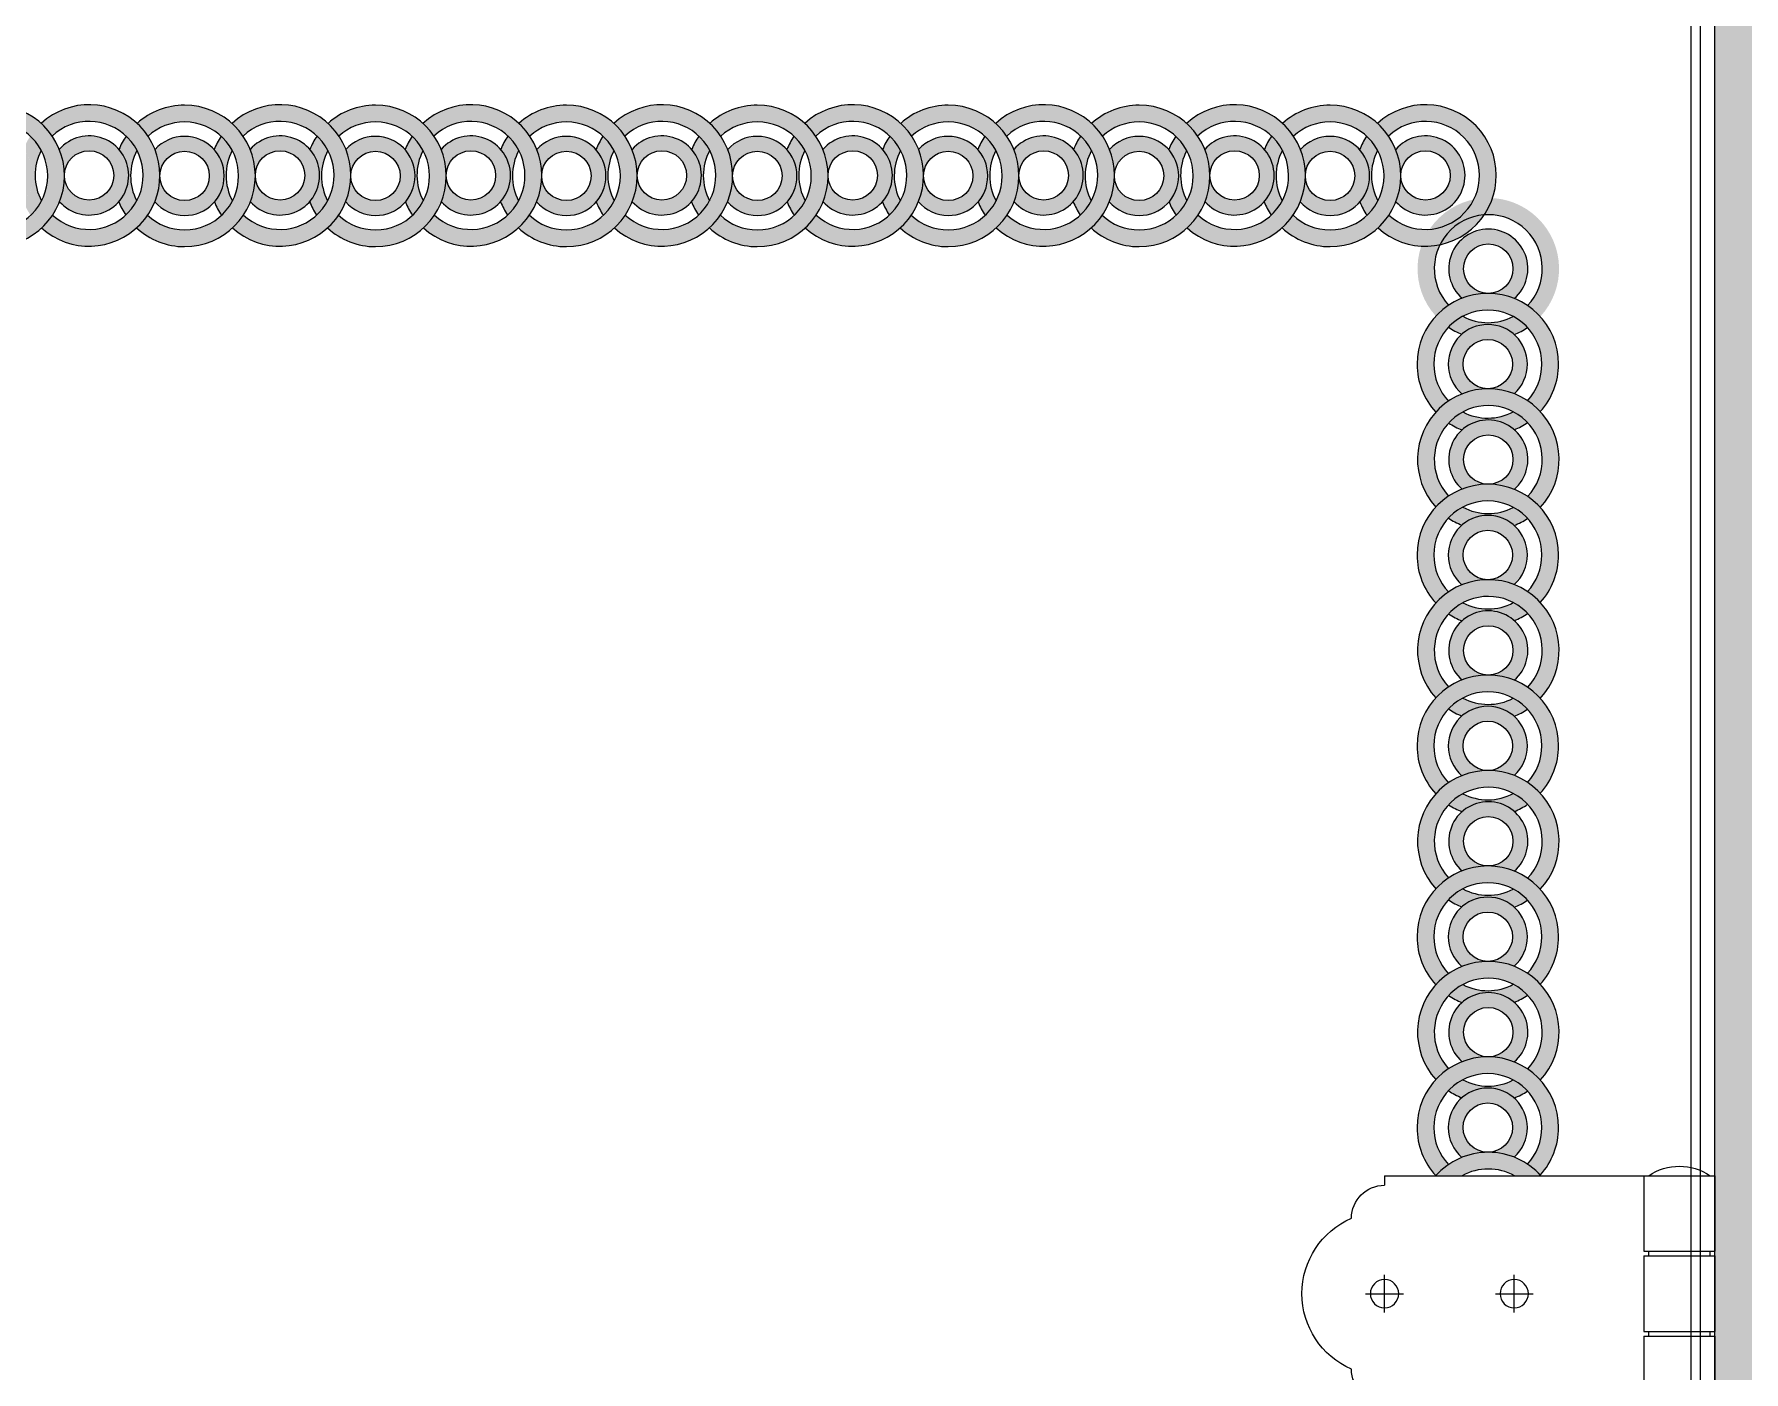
# Model space of a CAD drawing. Header units: millimetres. Extents: x -2167 to 6463, y 877 to 4714.
# Drawn here: x 831.6 to 1194, y 3304.9 to 3588.5 of the extents above; entities that cross this region are included whole.
import ezdxf

# ---------------------------------------------------------------- set-up
doc = ezdxf.new("R2010")
doc.units = ezdxf.units.MM
doc.layers.add('deco', color=4, linetype='Continuous')
doc.layers.add('G_board', color=3, linetype='Continuous')
doc.layers.add('marble', color=7, linetype='Continuous', true_color=0xfff8db)

# ---------------------------------------------------------------- blocks, each defined once
blk = doc.blocks.new('detail 1')
at = {"color": 0}
for p, q in [((-15, 25), (-70, 25)), ((-70, 25), (-70, 23)), ((-15, 9), (-15, 25)), ((-15, 25), (0, 25)), ((0, 9), (0, 25)), ((-15, 9), (0, 9)), ((-15, -8), (-15, 8)), ((-15, 8), (0, 8)), ((-14, 9), (-14, 8)), ((-1, 9), (-1, 8)), ((0, -8), (0, 8)), ((-70, 4), (-70, -4)), ((-42.5, 4), (-42.5, -4)), ((-74, 0), (-66, 0)), ((-46.5, 0), (-38.5, 0)), ((-15, -8), (0, -8)), ((-15, -25), (-15, -9)), ((-15, -9), (0, -9)), ((-14, -8), (-14, -9)), ((-1, -8), (-1, -9)), ((0, -25), (0, -9)), ((-70, -25), (-70, -23)), ((-70, -25), (0, -25))]:
    blk.add_line(p, q, dxfattribs=at)
for centre in [(-70, 0), (-42.5, 0)]:
    blk.add_circle(centre, 3, dxfattribs=at)
for centre, radius, start, end in [((-7.5, 15.55424823349836), 11.4661338922223, 55.46658278208052, 124.5334172179195), ((-70, 16), 7, 90, 180), ((-70, 0), 17.5, 113.6293777306665, 246.4218215217928), ((-70, -16), 7, 180, 270), ((-7.5, -15.55424823349836), 11.4661338922223, 235.4665827820805, 304.5334172179195)]:
    blk.add_arc(centre, radius, start, end, dxfattribs=at)
blk = doc.blocks.new('010 d 1')
at = {"layer": 'deco'}
h = blk.add_hatch(color=8, dxfattribs=at)
h.paths.add_polyline_path([(0.1080172072615824, 2240.123499646266, -0.05945146505582538), (2.416569643100956, 2237.420680708736, -0.1882384196149885), (10.17120535117283, 2240.447368193756, -1), (10.17120535117283, 2217.552631806258, -0.1907644661140302), (2.334805257138214, 2220.655356680512, -0.05945146505582989), (7.275957614183426e-12, 2217.975183370942, 0.1884721506643297), (10.17120535117283, 2214.000000000007, 1), (10.17120535117283, 2244.000000000007, 0.1859482089239045)])
h.paths.add_polyline_path([(16.49433725092968, 2223.488264064315, 0.05368345078366097), (18.00760544520017, 2220.655356680512, 0.08390256066451383), (20.31452087303478, 2223.693834832284, -0.2483491088324228), (20.26228332437313, 2234.404848184928, 0.08390256066450881), (17.9258410592447, 2237.420680708736, 0.05368345078366657), (16.44027633748192, 2234.573148034568, -0.3774435382078955)], flags=17)
h.paths.add_polyline_path([(15.40583948305721, 2229.000000000007, -1.00244145564951), (4.936633471246751, 2229.025528976053, -0.0949012340978447), (3.848073451408709, 2223.488264064315, 0.2167651491654401), (10.17120535117283, 2220.611839889079, 1), (10.17120535117283, 2237.388160110935, 0.2142134381101736), (3.902134364856465, 2234.573148034568, -0.09490123409786454), (4.936633471246751, 2229.025528976053, -0.9975644905407856)], flags=17)
for points in [[(20.34241070233111, 2217.975183370942, 0.05945146505583607), (22.65096313816321, 2220.678002308476, 2.295541670009696), (22.56919875220774, 2237.443326336695, 0.05945146505580769), (20.2343934950768, 2240.123499646266, -2.268074742157078)], [(40.46878699014633, 2217.975183370942, 0.05945146505580148), (42.80359224727727, 2220.655356680516, 0.1907644661140623), (50.63999234131188, 2217.552631806258, 1), (50.63999234131188, 2240.447368193756, 0.1882384196150493), (42.88535663324001, 2237.420680708736, 0.05945146505583921), (40.57680419740063, 2240.123499646266, -0.1859482089239169), (50.63999234131188, 2244.000000000007, -0.9442006352803286), (52.35776769854419, 2214.098683017201), (48.92221698407229, 2214.098683017201, -0.1589121436864572)], [(60.70318048522313, 2240.123499646266, -2.268074742157065), (60.81119769247016, 2217.975183370942, 0.05945146505583717), (63.11975012830226, 2220.678002308476, 2.295541670009696), (63.03798574234679, 2237.443326336695, 0.05945146505580769)], [(182.2175586628946, 2217.975183370942, 0.05945146505583607), (184.5261110987267, 2220.678002308476, 2.295541670009696), (184.4443467127712, 2237.443326336695, 0.05945146505580769), (182.1095414556403, 2240.123499646266, -2.268074742157078)], [(202.3439349507098, 2217.975183370942, 0.05945146505580148), (204.6787402078407, 2220.655356680516, 0.1907644661140623), (212.5151403018681, 2217.552631806258, 1), (212.5151403018681, 2240.447368193756, 0.1882384196150493), (204.7605045937962, 2237.420680708736, 0.05945146505583921), (202.4519521579641, 2240.123499646266, -0.1859482089239169), (212.5151403018681, 2244.000000000007, -0.9442006352803286), (214.2329156591077, 2214.098683017201), (210.7973649446358, 2214.098683017201, -0.1589121436864572)], [(222.5783284457793, 2240.123499646266, -2.268074742157065), (222.6863456530336, 2217.975183370942, 0.05945146505583717), (224.9948980888657, 2220.678002308476, 2.295541670009696), (224.9131337029103, 2237.443326336695, 0.05945146505580769)], [(242.8127219408489, 2217.975183370942, 0.05945146505580148), (245.1475271979798, 2220.655356680516, 0.1907644661140623), (252.9839272920071, 2217.552631806258, 1), (252.9839272920071, 2240.447368193756, 0.1882384196150493), (245.2292915839353, 2237.420680708736, 0.05945146505583921), (242.9207391481032, 2240.123499646266, -0.1859482089239169), (252.9839272920071, 2244.000000000007, -0.9442006352803286), (254.7017026492467, 2214.098683017201), (251.2661519347748, 2214.098683017201, -0.1589121436864572)], [(263.0471154359184, 2240.123499646266, -2.268074742157065), (263.1551326431727, 2217.975183370942, 0.05945146505583717), (265.4636850790048, 2220.678002308476, 2.295541670009696), (265.3819206930493, 2237.443326336695, 0.05945146505580769)], [(283.2815089309879, 2217.975183370942, 0.05945146505580148), (285.6163141881188, 2220.655356680516, 0.1907644661140623), (293.4527142821462, 2217.552631806258, 1), (293.4527142821462, 2240.447368193756, 0.1882384196150493), (285.6980785740743, 2237.420680708736, 0.05945146505583921), (283.3895261382422, 2240.123499646266, -0.1859482089239169), (293.4527142821462, 2244.000000000007, -0.9442006352803286), (295.1704896393858, 2214.098683017201), (291.7349389249139, 2214.098683017201, -0.1589121436864572)], [(303.5159024260574, 2240.123499646266, -2.268074742157065), (303.6239196333117, 2217.975183370942, 0.05945146505583717), (305.9324720691438, 2220.678002308476, 2.295541670009696), (305.8507076831884, 2237.443326336695, 0.05945146505580769)], [(38.16023455431423, 2220.678002308472, -0.05368345078365667), (36.67466983255144, 2223.52553498264, 0.3774435382074762), (36.7287307459992, 2234.610418952881, -0.0536834507838272), (38.2419989402697, 2237.443326336695, -0.08390256066464098), (40.54891436809703, 2234.404848184913, 0.2483491088320799), (40.49667681944265, 2223.693834832284, -0.08390256066454108)], [(56.90906332762097, 2234.573148034568, -0.05368345078367235), (58.39462804938375, 2237.420680708736, -0.08390256066451458), (60.73107031451218, 2234.404848184928, 0.2483491088324094), (60.78330786317383, 2223.693834832284, -0.08390256066451454), (58.47639243533922, 2220.655356680512, -0.05368345078365555), (56.96312424106873, 2223.488264064315, 0.3774435382078785)], [(77.19751773613825, 2234.610418952892, -0.05368345078367088), (78.71078593040875, 2237.443326336695, -0.08390256066446405), (81.01770135825063, 2234.404848184931, 0.2483491088325868), (80.9654638095817, 2223.693834832284, -0.08390256066451794), (78.62902154445328, 2220.678002308472, -0.0536834507836749), (77.1434568226905, 2223.52553498264, 0.3774435382078678)], [(200.0353825148704, 2220.678002308472, -0.05368345078365667), (198.5498177931149, 2223.52553498264, 0.3774435382074762), (198.6038787065554, 2234.610418952881, -0.0536834507838272), (200.1171469008332, 2237.443326336695, -0.08390256066464098), (202.4240623286605, 2234.404848184913, 0.2483491088320799), (202.3718247800061, 2223.693834832284, -0.08390256066454108)], [(218.7842112881845, 2234.573148034568, -0.05368345078367235), (220.2697760099472, 2237.420680708736, -0.08390256066451458), (222.6062182750757, 2234.404848184928, 0.2483491088324094), (222.6584558237373, 2223.693834832284, -0.08390256066451454), (220.3515403959027, 2220.655356680512, -0.05368345078365555), (218.8382722016322, 2223.488264064315, 0.3774435382078785)], [(240.5041695050095, 2220.678002308472, -0.05368345078365667), (239.018604783254, 2223.52553498264, 0.3774435382074762), (239.0726656966945, 2234.610418952881, -0.0536834507838272), (240.5859338909722, 2237.443326336695, -0.08390256066464098), (242.8928493187996, 2234.404848184913, 0.2483491088320799), (242.8406117701452, 2223.693834832284, -0.08390256066454108)], [(259.2529982783235, 2234.573148034568, -0.05368345078367235), (260.7385630000863, 2237.420680708736, -0.08390256066451458), (263.0750052652147, 2234.404848184928, 0.2483491088324094), (263.1272428138764, 2223.693834832284, -0.08390256066451454), (260.8203273860418, 2220.655356680512, -0.05368345078365555), (259.3070591917713, 2223.488264064315, 0.3774435382078785)], [(280.9729564951485, 2220.678002308472, -0.05368345078365667), (279.487391773393, 2223.52553498264, 0.3774435382074762), (279.5414526868335, 2234.610418952881, -0.0536834507838272), (281.0547208811113, 2237.443326336695, -0.08390256066464098), (283.3616363089386, 2234.404848184913, 0.2483491088320799), (283.3093987602842, 2223.693834832284, -0.08390256066454108)], [(299.7217852684626, 2234.573148034568, -0.05368345078367235), (301.2073499902253, 2237.420680708736, -0.08390256066451458), (303.5437922553538, 2234.404848184928, 0.2483491088324094), (303.5960298040154, 2223.693834832284, -0.08390256066451454), (301.2891143761808, 2220.655356680512, -0.05368345078365555), (299.7758461819103, 2223.488264064315, 0.3774435382078785)], [(338.0248166290476, 2199.158772982155, 2.268074742157065), (315.8765003537264, 2199.266790189406, -0.05945146505583717), (318.5793192912606, 2201.575342625238, -2.295541670009696), (335.3446433194767, 2201.493578239282, -0.05945146505580769)], [(315.8765003537264, 2178.924379487082, -0.05945146505580148), (318.5566736632973, 2181.259184744213, -0.1907644661140623), (315.4539487890434, 2189.095584838247, -1), (338.348685176541, 2189.095584838247, -0.1882384196150493), (335.3219976915207, 2181.340949130172, -0.05945146505583921), (338.0248166290476, 2179.032396694336, 0.1859482089239169), (341.9013169827886, 2189.095584838247, 0.9442006352803286), (311.9999999999854, 2190.81336019548), (311.9999999999854, 2187.377809481008, 0.1589121436864572)], [(332.4744650173525, 2195.364655824556, 0.05368345078367235), (335.3219976915207, 2196.850220546319, 0.08390256066451458), (332.3061651677126, 2199.186662811448, -0.2483491088324094), (321.5951518150687, 2199.238900360109, 0.08390256066451454), (318.5566736632973, 2196.931984932275, 0.05368345078365555), (321.3895810471004, 2195.418716738004, -0.3774435382078785)], [(315.8765003537264, 2158.798003199267, -0.05945146505583607), (318.5793192912606, 2161.106555635099, -2.295541670009696), (335.3446433194767, 2161.024791249143, -0.05945146505580769), (338.0248166290476, 2158.689985992012, 2.268074742157078)], [(318.5793192912533, 2176.61582705125, 0.05368345078365667), (321.4268519654215, 2175.130262329487, -0.3774435382074762), (332.5117359356664, 2175.184323242931, 0.0536834507838272), (335.3446433194767, 2176.697591437205, 0.08390256066464098), (332.3061651676981, 2179.004506865032, -0.2483491088320799), (321.5951518150687, 2178.952269316378, 0.08390256066454108)], [(311.9013169827886, 2067.689223867827, 0.1884721506643263), (315.8765003537264, 2057.518018516665, -0.05945146505582808), (318.5566736633045, 2059.852823773792, -0.1907644661141509), (315.4539487890434, 2067.689223867827, -1), (338.348685176541, 2067.689223867827, -0.1882384196150425), (335.3219976915207, 2059.934588159751, -0.05945146505581392), (338.0248166290476, 2057.626035723919, 0.1859482089239197), (341.9013169827886, 2067.689223867827, 1)], [(338.0248166290476, 2037.283625021595, 2.268074742157065), (315.8765003537264, 2037.391642228846, -0.05945146505583717), (318.5793192912606, 2039.700194664681, -2.295541670009696), (335.3446433194767, 2039.618430278726, -0.05945146505580769)], [(332.5117359356736, 2053.777962272517, 0.05368345078367088), (335.3446433194767, 2055.291230466788, 0.08390256066446405), (332.3061651677199, 2057.598145894626, -0.2483491088325868), (321.5951518150687, 2057.545908345961, 0.08390256066451794), (318.5793192912533, 2055.209466080829, 0.0536834507836749), (321.4268519654215, 2053.72390135907, -0.3774435382078678)], [(315.8765003537264, 2017.049231526526, -0.05945146505580148), (318.5566736632973, 2019.384036783653, -0.1907644661140623), (315.4539487890434, 2027.220436877684, -1), (338.348685176541, 2027.220436877684, -0.1882384196150493), (335.3219976915207, 2019.465801169612, -0.05945146505583921), (338.0248166290476, 2017.157248733776, 0.1859482089239169), (341.9013169827886, 2027.220436877684, 0.9442006352803286), (311.9999999999854, 2028.938212234923), (311.9999999999854, 2025.502661520452, 0.1589121436864572)], [(332.4744650173525, 2033.489507863997, 0.05368345078367235), (335.3219976915207, 2034.975072585759, 0.08390256066451458), (332.3061651677126, 2037.311514850891, -0.2483491088324094), (321.5951518150687, 2037.363752399553, 0.08390256066451454), (318.5566736632973, 2035.056836971718, 0.05368345078365555), (321.3895810471004, 2033.543568777448, -0.3774435382078785)], [(326.9268502743435, 2021.985865018811), (326.9268416441555, 2021.985864976719, 0.211820961558169), (315.8321589881743, 2017.000000000004), (321.4535676846717, 2017.000000000004, -0.2584384870980708), (332.5464323152919, 2017.000000000004), (338.1678410117966, 2017.000000000004, 0.214370170930235)]]:
    blk.add_hatch(color=8, dxfattribs=at).paths.add_polyline_path(points)
h = blk.add_hatch(color=8, dxfattribs=at)
h.paths.add_polyline_path([(91.10877933145093, 2214.000000000007, 1), (91.10877933145093, 2244.000000000007, 0.1859482089239019), (81.04559118753969, 2240.123499646266, -0.05945146505582068), (83.35414362337906, 2237.420680708739, -0.1882384196149307), (91.10877933145093, 2240.447368193756, -1), (91.10877933145093, 2217.552631806258, -0.1907644661140298), (83.27237923741632, 2220.655356680512, -0.05945146505583004), (80.93757398028538, 2217.975183370942, 0.1884721506643295)])
h.paths.add_polyline_path([(97.43191123121505, 2223.488264064315, 0.05368345078366103), (98.94517942547827, 2220.655356680512, 0.08390256066451372), (101.2520948533129, 2223.693834832284, -0.2483491088324228), (101.1998573046512, 2234.404848184928, 0.08390256066450899), (98.8634150395228, 2237.420680708736, 0.05368345078366642), (97.37785031776002, 2234.573148034568, -0.3774435382078956)], flags=17)
h.paths.add_polyline_path([(101.1719674753549, 2240.123499646266, -0.05945146505583442), (103.5067727324858, 2237.443326336695, -2.295541670009481), (103.5885371184486, 2220.678002308472, -0.05945146505584114), (101.2799846826092, 2217.975183370942, 2.268074742156999)])
h.paths.add_polyline_path([(105.0200409267563, 2234.610418952892, -0.09490123409786126), (106.1086009466017, 2229.073154041154, -1.002441455658438), (116.5778069584048, 2229.098683017201, -0.9975644905304957), (106.1086009466017, 2229.073154041154, -0.0949012340978676), (105.0741018402114, 2223.52553498264, 2.649402887509948)], flags=17)
h.paths.add_polyline_path([(117.6122438128295, 2223.525534982637, 0.05368345078363309), (119.0978085345923, 2220.678002308472, 0.08390256066447437), (121.434250799728, 2223.69383483228, -0.2483491088324942), (121.4864883483824, 2234.404848184924, 0.08390256066451782), (119.1795729205478, 2237.443326336695, 0.05368345078366085), (117.6663047262773, 2234.610418952892, -0.3774435382079481)], flags=17)
h = blk.add_hatch(color=8, dxfattribs=at)
h.paths.add_polyline_path([(131.57756632159, 2214.000000000007, 1), (131.57756632159, 2244.000000000007, 0.1859482089238938), (121.5143781776787, 2240.123499646266, -0.05945146505582093), (123.8229306135108, 2237.420680708736, -0.1882384196150801), (131.57756632159, 2240.447368193756, -1), (131.57756632159, 2217.552631806258, -0.1907644661140095), (123.7411662275554, 2220.655356680512, -0.0594514650558185), (121.4063609704244, 2217.975183370942, 0.1884721506643204)])
h.paths.add_polyline_path([(131.57756632159, 2220.611839889079, 1), (131.57756632159, 2237.388160110935, 0.2142134381101417), (125.3084953352809, 2234.573148034571, -0.09490117566719697), (126.3429944586169, 2229.02553245056, -0.997564159483277), (136.8122004534744, 2229.000000000007, -1.002441126186919), (126.3429944248855, 2229.025525535453, -0.09490117623740187), (125.2544344218259, 2223.488264064315, 0.2167651491653838)], flags=17)
h = blk.add_hatch(color=8, dxfattribs=at)
h.paths.add_polyline_path([(139.4139664156246, 2220.655356680512, -0.05368345078365555), (137.9006982213541, 2223.488264064315, 0.3774435382078785), (137.8466373079063, 2234.573148034568, -0.05368345078367235), (139.3322020296619, 2237.420680708736, -0.08390256066451458), (141.6686442947976, 2234.404848184928, 0.2483491088324094), (141.7208818434592, 2223.693834832284, -0.08390256066451454)])
h.paths.add_polyline_path([(141.7487716727483, 2217.975183370942, 0.05945146505583607), (144.0573241085876, 2220.678002308476, 2.295541670009696), (143.9755597226322, 2237.443326336695, 0.05945146505580769), (141.6407544655012, 2240.123499646266, -2.268074742157078)])
edge = h.paths.add_edge_path()
edge.add_arc((151.8119598166595, 2229.098683017201), 5.234634131884633, -180, 180)
edge = h.paths.add_edge_path()
edge.add_arc((131.57756632159, 2229.000000000011), 15.00000000000064, -21.40538780452815, 0.2794289618235371)
edge.add_arc((131.57756632159, 2229.000000000011), 15.00000000000064, 0.2794289618235371, 21.96424572817298)
edge.add_arc((151.8119598166595, 2229.098683017201), 8.388160110928315, -138.36319081533128, 138.9220487389845, ccw=False)
h = blk.add_hatch(color=8, dxfattribs=at)
h.paths.add_polyline_path([(161.8751479605708, 2217.975183370942, 0.05945146505581327), (164.2099532177017, 2220.655356680512, 0.1907644661139884), (172.046353311729, 2217.552631806258), (172.046353311729, 2214.098683017201), (170.3285779544967, 2214.098683017201, -0.158912143686435)])
h.paths.add_polyline_path([(159.5665955247314, 2220.678002308472, -0.05368345078365667), (158.0810308029759, 2223.52553498264, 0.3774435382074762), (158.1350917164164, 2234.610418952881, -0.0536834507838272), (159.6483599106941, 2237.443326336695, -0.08390256066464098), (161.9552753385215, 2234.404848184913, 0.2483491088320799), (161.9030377898671, 2223.693834832284, -0.08390256066454108)])
h.paths.add_polyline_path([(164.2917176036572, 2237.420680708736, 0.05945146505581555), (161.9831651678251, 2240.123499646266, -0.1859482089239192), (172.046353311729, 2244.000000000007), (172.046353311729, 2240.44736819376, 0.1882384196150771)])
edge = h.paths.add_edge_path()
edge.add_arc((172.046353311729, 2229.000000000007), 5.234634131884625, 179.7205710381717, 269.9999999999903)
edge.add_line((172.046353311729, 2223.765365868123), (172.046353311729, 2220.611839889079))
edge.add_arc((172.046353311729, 2229.000000000007), 8.388160110927828, -138.9220487389934, -90.00000000000853, ccw=False)
edge.add_arc((151.8119598166595, 2229.098683017201), 14.99999999999925, -21.96424572817487, -0.279428961827023)
edge = h.paths.add_edge_path()
edge.add_arc((172.046353311729, 2229.000000000007), 5.234634131884625, 90.00000000000966, 179.7205710381717)
edge.add_arc((151.8119598166595, 2229.098683017201), 14.99999999999925, -0.2794289618269976, 21.4053878045268)
edge.add_arc((172.046353311729, 2229.000000000007), 8.388160110928409, 90.00000000000148, 138.3631908153342, ccw=False)
edge.add_line((172.046353311729, 2237.388160110935), (172.046353311729, 2234.234634131892))
h = blk.add_hatch(color=8, dxfattribs=at)
h.paths.add_polyline_path([(179.8827534057637, 2220.655356680512, -0.05368345078365555), (178.3694852114932, 2223.488264064315, 0.3774435382078785), (178.3154242980454, 2234.573148034568, -0.05368345078367235), (179.8009890198009, 2237.420680708736, -0.08390256066451458), (182.1374312849366, 2234.404848184928, 0.2483491088324094), (182.1896688335983, 2223.693834832284, -0.08390256066451454)], flags=17)
h.paths.add_polyline_path([(173.7641286689686, 2214.098683017201), (172.046353311729, 2214.098683017201), (172.046353311729, 2217.552631806258, 1), (172.046353311729, 2240.447368193756), (172.046353311729, 2244.000000000007, -0.9442006352803286)])
edge = h.paths.add_edge_path()
edge.add_arc((172.046353311729, 2229.000000000007), 5.234634131884624, -90.00000000001027, 90.00000000001027)
edge.add_line((172.046353311729, 2234.234634131892), (172.046353311729, 2237.388160110935))
edge.add_arc((172.046353311729, 2229.000000000007), 8.388160110928311, -90, 90, ccw=False)
edge.add_line((172.046353311729, 2220.611839889079), (172.046353311729, 2223.765365868123))
h = blk.add_hatch(color=8, dxfattribs=at)
edge = h.paths.add_edge_path()
edge.add_arc((30.40559884624236, 2229.098683017201), 5.234634131884622, -180, 180)
edge = h.paths.add_edge_path()
edge.add_arc((10.17120535117283, 2229.000000000007), 15.00000000000054, -21.40538780452085, 0.2794289618302545)
edge.add_arc((10.17120535117283, 2229.000000000007), 15.00000000000054, 0.2794289618302545, 21.96424572818064)
edge.add_arc((30.40559884624236, 2229.098683017201), 8.388160110928256, -138.3631908153224, 138.9220487389926, ccw=False)
h = blk.add_hatch(color=8, dxfattribs=at)
edge = h.paths.add_edge_path()
edge.add_arc((50.63999234131188, 2229.000000000007), 5.234634131884626, -180, 180)
edge = h.paths.add_edge_path()
edge.add_arc((30.40559884624236, 2229.098683017201), 14.99999999999926, -21.96424572818232, -0.2794289618336894)
edge.add_arc((30.40559884624236, 2229.098683017201), 14.99999999999926, -0.2794289618336894, 21.40538780451931)
edge.add_arc((50.63999234131188, 2229.000000000007), 8.388160110928409, -138.92204873899237, 138.3631908153342, ccw=False)
h = blk.add_hatch(color=8, dxfattribs=at)
edge = h.paths.add_edge_path()
edge.add_arc((70.8743858363814, 2229.098683017201), 5.234634131884619, -180, 180)
edge = h.paths.add_edge_path()
edge.add_arc((50.63999234131188, 2229.000000000011), 15.00000000000064, -21.40538780452815, 0.2794289618235371)
edge.add_arc((50.63999234131188, 2229.000000000011), 15.00000000000064, 0.2794289618235371, 21.96424572817298)
edge.add_arc((70.8743858363814, 2229.098683017201), 8.388160110928315, -138.36319081533128, 138.9220487389844, ccw=False)
h = blk.add_hatch(color=8, dxfattribs=at)
edge = h.paths.add_edge_path()
edge.add_arc((91.10877933145093, 2229.000000000007), 5.234634131884626, -180, 180)
edge = h.paths.add_edge_path()
edge.add_arc((70.8743858363814, 2229.098683017201), 15.00000000000037, -21.96424572818412, -0.2794289618337149)
edge.add_arc((70.8743858363814, 2229.098683017201), 15.00000000000037, -0.2794289618336894, 21.40538780451787)
edge.add_arc((91.10877933145093, 2229.000000000011), 8.388160110926384, -138.9220487389743, 138.3631908153394, ccw=False)
h = blk.add_hatch(color=8, dxfattribs=at)
edge = h.paths.add_edge_path()
edge.add_arc((192.2807468067986, 2229.098683017201), 5.234634131884619, -180, 180)
edge = h.paths.add_edge_path()
edge.add_arc((172.046353311729, 2229.000000000007), 15.00000000000054, -21.40538780452087, 0.2794289618302545)
edge.add_arc((172.046353311729, 2229.000000000007), 15.00000000000054, 0.2794289618302545, 21.96424572818064)
edge.add_arc((192.2807468067986, 2229.098683017201), 8.388160110928256, -138.3631908153224, 138.9220487389926, ccw=False)
h = blk.add_hatch(color=8, dxfattribs=at)
edge = h.paths.add_edge_path()
edge.add_arc((212.5151403018681, 2229.000000000007), 5.234634131884619, -180, 180)
edge = h.paths.add_edge_path()
edge.add_arc((192.2807468067986, 2229.098683017201), 14.99999999999926, -21.96424572818232, -0.2794289618336894)
edge.add_arc((192.2807468067986, 2229.098683017201), 14.99999999999926, -0.2794289618336894, 21.40538780451931)
edge.add_arc((212.5151403018681, 2229.000000000007), 8.388160110928409, -138.92204873899237, 138.3631908153342, ccw=False)
h = blk.add_hatch(color=8, dxfattribs=at)
edge = h.paths.add_edge_path()
edge.add_arc((232.7495337969376, 2229.098683017201), 5.234634131884619, -180, 180)
edge = h.paths.add_edge_path()
edge.add_arc((212.5151403018681, 2229.000000000011), 15.00000000000064, -21.40538780452815, 0.2794289618235371)
edge.add_arc((212.5151403018681, 2229.000000000011), 15.00000000000064, 0.2794289618235371, 21.96424572817298)
edge.add_arc((232.7495337969376, 2229.098683017201), 8.388160110928315, -138.36319081533128, 138.9220487389845, ccw=False)
h = blk.add_hatch(color=8, dxfattribs=at)
edge = h.paths.add_edge_path()
edge.add_arc((252.9839272920071, 2229.000000000007), 5.234634131884619, -180, 180)
edge = h.paths.add_edge_path()
edge.add_arc((232.7495337969376, 2229.098683017201), 14.99999999999926, -21.96424572818232, -0.2794289618336894)
edge.add_arc((232.7495337969376, 2229.098683017201), 14.99999999999926, -0.2794289618336894, 21.40538780451931)
edge.add_arc((252.9839272920071, 2229.000000000007), 8.388160110928409, -138.92204873899237, 138.3631908153342, ccw=False)
h = blk.add_hatch(color=8, dxfattribs=at)
edge = h.paths.add_edge_path()
edge.add_arc((273.2183207870767, 2229.098683017201), 5.234634131884619, -180, 180)
edge = h.paths.add_edge_path()
edge.add_arc((252.9839272920071, 2229.000000000011), 15.00000000000064, -21.40538780452815, 0.2794289618235371)
edge.add_arc((252.9839272920071, 2229.000000000011), 15.00000000000064, 0.2794289618235371, 21.96424572817298)
edge.add_arc((273.2183207870767, 2229.098683017201), 8.388160110928315, -138.36319081533128, 138.9220487389845, ccw=False)
h = blk.add_hatch(color=8, dxfattribs=at)
edge = h.paths.add_edge_path()
edge.add_arc((293.4527142821462, 2229.000000000007), 5.234634131884619, -180, 180)
edge = h.paths.add_edge_path()
edge.add_arc((273.2183207870767, 2229.098683017201), 14.99999999999926, -21.96424572818232, -0.2794289618336894)
edge.add_arc((273.2183207870767, 2229.098683017201), 14.99999999999926, -0.2794289618336894, 21.40538780451931)
edge.add_arc((293.4527142821462, 2229.000000000007), 8.388160110928409, -138.92204873899237, 138.3631908153342, ccw=False)
h = blk.add_hatch(color=8, dxfattribs=at)
edge = h.paths.add_edge_path()
edge.add_arc((313.6871077772157, 2229.098683017201), 5.234634131884619, -180, 180)
edge = h.paths.add_edge_path()
edge.add_arc((293.4527142821462, 2229.000000000011), 15.00000000000064, -21.40538780452815, 0.2794289618235371)
edge.add_arc((293.4527142821462, 2229.000000000011), 15.00000000000064, 0.2794289618235371, 21.96424572817298)
edge.add_arc((313.6871077772157, 2229.098683017201), 8.388160110928315, -138.36319081533128, 138.9220487389845, ccw=False)
h = blk.add_hatch(color=8, dxfattribs=at)
edge = h.paths.add_edge_path()
edge.add_arc((326.9999999999854, 2209.329978333317), 5.234634131884603, 180, 540)
edge = h.paths.add_edge_path()
edge.add_arc((326.9013169827958, 2189.095584838247), 15.00000000000002, 449.7205710381745, 471.4053878045275)
edge.add_arc((326.9999999999854, 2209.329978333317), 8.38816011092797, -48.92204873898049, 228.3631908153334, ccw=False)
edge.add_arc((326.9013169827958, 2189.095584838247), 15.00000000000002, 428.0357542718254, 449.7205710381746)
h = blk.add_hatch(color=8, dxfattribs=at)
edge = h.paths.add_edge_path()
edge.add_arc((326.9013169827886, 2189.095584838244), 5.234634131884632, 180, 540)
edge = h.paths.add_edge_path()
edge.add_arc((326.9999999999854, 2168.861191343174), 14.99999999999987, 450.2794289618315, 471.964245728184)
edge.add_arc((326.9013169827886, 2189.095584838247), 8.388160110928236, -48.3631908153294, 228.9220487389929, ccw=False)
edge.add_arc((326.9999999999854, 2168.861191343174), 14.99999999999987, 428.5946121954818, 450.2794289618315)
h = blk.add_hatch(color=8, dxfattribs=at)
edge = h.paths.add_edge_path()
edge.add_arc((326.9999999999854, 2168.861191343174), 5.234634131884632, 180, 540)
edge = h.paths.add_edge_path()
edge.add_arc((326.9013169827886, 2148.626797848105), 15.00000000000008, 449.7205710381681, 471.4053878045183)
edge.add_arc((326.9999999999854, 2168.861191343174), 8.388160110927997, -48.92204873898959, 228.3631908153238, ccw=False)
edge.add_arc((326.9013169827886, 2148.626797848105), 15.00000000000008, 428.0357542718158, 449.7205710381681)
h = blk.add_hatch(color=8, dxfattribs=at)
h.paths.add_polyline_path([(318.5566736632973, 2156.463197942136, 0.05368345078365555), (321.3895810471004, 2154.949929747865, -0.3774435382078785), (332.4744650173525, 2154.895868834417, 0.05368345078367235), (335.3219976915207, 2156.38143355618, 0.08390256066451458), (332.3061651677126, 2158.717875821309, -0.2483491088324094), (321.5951518150687, 2158.77011336997, 0.08390256066451454)], flags=17)
h.paths.add_polyline_path([(311.9999999999854, 2150.344573205341), (311.9999999999854, 2148.626797848105), (315.4539487890434, 2148.626797848105, -1), (338.348685176541, 2148.626797848105), (341.9013169827886, 2148.626797848105, 0.9442006352803286)])
edge = h.paths.add_edge_path()
edge.add_arc((326.9013169827886, 2148.626797848105), 5.234634131884603, 360, 540)
edge.add_line((321.6666828509042, 2148.626797848105), (318.5131568718643, 2148.626797848105))
edge.add_arc((326.9013169827886, 2148.626797848105), 8.388160110927968, 0, 180, ccw=False)
edge.add_line((335.2894770937201, 2148.626797848105), (332.1359511146802, 2148.626797848105))
h = blk.add_hatch(color=8, dxfattribs=at)
h.paths.add_polyline_path([(315.8765003537264, 2138.455592496943, -0.05945146505581327), (318.5566736632973, 2140.790397754074, -0.1907644661139884), (315.4539487890434, 2148.626797848105), (311.9999999999854, 2148.626797848105), (311.9999999999854, 2146.909022490869, 0.158912143686435)])
h.paths.add_polyline_path([(318.5793192912533, 2136.147040061107, 0.05368345078365667), (321.4268519654215, 2134.661475339348, -0.3774435382074762), (332.5117359356664, 2134.715536252792, 0.0536834507838272), (335.3446433194767, 2136.228804447066, 0.08390256066464098), (332.3061651676981, 2138.535719874893, -0.2483491088320799), (321.5951518150687, 2138.483482326239, 0.08390256066454108)])
h.paths.add_polyline_path([(335.3219976915207, 2140.872162140029, -0.05945146505581555), (338.0248166290476, 2138.563609704197, 0.1859482089239192), (341.9013169827886, 2148.626797848105), (338.348685176541, 2148.626797848105, -0.1882384196150771)])
edge = h.paths.add_edge_path()
edge.add_arc((326.9013169827886, 2148.626797848105), 5.234634131884603, 270.2794289618251, 360)
edge.add_line((332.1359511146802, 2148.626797848105), (335.2894770937201, 2148.626797848105))
edge.add_arc((326.9013169827886, 2148.626797848105), 8.388160110928236, 311.6368091846706, 360, ccw=False)
edge.add_arc((326.9999999999854, 2128.392404353035), 14.99999999999986, 428.5946121954726, 450.279428961825)
edge = h.paths.add_edge_path()
edge.add_arc((326.9013169827886, 2148.626797848105), 5.234634131884603, 180, 270.2794289618251)
edge.add_arc((326.9999999999854, 2128.392404353035), 14.99999999999986, 450.279428961825, 471.9642457281747)
edge.add_arc((326.9013169827886, 2148.626797848105), 8.388160110927426, 180, 228.9220487389862, ccw=False)
edge.add_line((318.5131568718643, 2148.626797848105), (321.6666828509042, 2148.626797848105))
h = blk.add_hatch(color=8, dxfattribs=at)
h.paths.add_polyline_path([(318.5566736632973, 2115.994410951997, 0.05368345078365555), (321.3895810471004, 2114.481142757726, -0.3774435382078785), (332.4744650173525, 2114.427081844278, 0.05368345078367235), (335.3219976915207, 2115.912646566041, 0.08390256066451458), (332.3061651677126, 2118.24908883117, -0.2483491088324094), (321.5951518150687, 2118.301326379831, 0.08390256066451454)])
h.paths.add_polyline_path([(315.8765003537264, 2118.329216209127, -0.05945146505583607), (318.5793192912606, 2120.63776864496, -2.295541670009696), (335.3446433194767, 2120.556004259004, -0.05945146505580769), (338.0248166290476, 2118.221199001873, 2.268074742157078)])
edge = h.paths.add_edge_path()
edge.add_arc((326.9999999999854, 2128.392404353035), 5.234634131884603, 180, 540)
edge = h.paths.add_edge_path()
edge.add_arc((326.9013169827958, 2108.158010857966), 15.00000000000002, 449.7205710381745, 471.4053878045275)
edge.add_arc((326.9999999999854, 2128.392404353035), 8.38816011092797, -48.92204873898049, 228.3631908153334, ccw=False)
edge.add_arc((326.9013169827958, 2108.158010857966), 15.00000000000002, 428.0357542718254, 449.7205710381746)
h = blk.add_hatch(color=8, dxfattribs=at)
h.paths.add_polyline_path([(318.5131568718643, 2108.158010857966, 0.2167651491653986), (321.3895810471004, 2101.834878958205, -0.09490123409788347), (326.9268459588347, 2102.923438978043, -0.415642712005743), (321.6666828509042, 2108.158010857966, -1), (332.1359511146802, 2108.158010857966, -0.4127858555257814), (326.9268459588347, 2102.923438978043, -0.09490123409786572), (332.4744650173525, 2101.888939871653, 0.2142134381101718), (335.2894770937201, 2108.158010857966, 1)], flags=17)
h.paths.add_polyline_path([(311.9013169827886, 2108.158010857966, 0.1884721506643237), (315.8765003537264, 2097.986805506804, -0.05945146505582926), (318.5566736632973, 2100.321610763935, -0.1907644661139821), (315.4539487890434, 2108.158010857966, -1), (338.348685176541, 2108.158010857966, -0.1882384196150375), (335.3219976915207, 2100.40337514989, -0.05945146505580447), (338.0248166290476, 2098.094822714058, 0.1859482089239208), (341.9013169827886, 2108.158010857966, 1)])
h.paths.add_polyline_path([(318.5793192912533, 2095.678253070968, 0.0536834507836819), (321.4268519654215, 2094.192688349209, -0.3774435382085786), (332.5117359356955, 2094.246749262664, 0.05368345078337994), (335.3446433194767, 2095.760017456927, 0.08390256066457387), (332.3061651677053, 2098.066932884758, -0.2483491088322974), (321.5951518150687, 2098.0146953361, 0.0839025606645127)])
h = blk.add_hatch(color=8, dxfattribs=at)
h.paths.add_polyline_path([(315.8765003537264, 2077.860429218988, -0.05945146505581097), (318.5793192912533, 2080.168981654821, -2.295541670009222), (335.3446433194767, 2080.087217268865, -0.05945146505581776), (338.0248166290476, 2077.752412011734, 2.268074742157021)])
h.paths.add_polyline_path([(321.4268519654215, 2081.654546376583, -0.09490123409786369), (326.9744710239393, 2082.689045482974, -0.4127858555257814), (321.7653658681011, 2087.923617362896, -1), (332.2346341318698, 2087.923617362896, -0.415642712005743), (326.9744710239393, 2082.689045482974, -0.09490123409786891), (332.5117359356736, 2081.600485463136, 2.649402887509968)], flags=17)
h.paths.add_polyline_path([(318.5566736632973, 2075.525623961857, 0.05368345078366801), (321.3895810471004, 2074.012355767587, -0.377443538207869), (332.4744650173525, 2073.958294854139, 0.05368345078367415), (335.3219976915207, 2075.443859575898, 0.08390256066451102), (332.3061651677126, 2077.78030184103, -0.2483491088324303), (321.5951518150687, 2077.832539389692, 0.08390256066452112)])
h = blk.add_hatch(color=8, dxfattribs=at)
edge = h.paths.add_edge_path()
edge.add_arc((326.9013169827886, 2067.689223867827), 5.234634131884603, 180, 540)
edge = h.paths.add_edge_path()
edge.add_arc((326.9999999999854, 2047.454830372757), 14.99999999999991, 450.2794289618312, 471.9642457281842)
edge.add_arc((326.9013169827958, 2067.689223867827), 8.388160110926211, -48.36319081533583, 228.9220487389776, ccw=False)
edge.add_arc((326.9999999999854, 2047.454830372757), 14.99999999999991, 428.5946121954816, 450.2794289618312)
h = blk.add_hatch(color=8, dxfattribs=at)
edge = h.paths.add_edge_path()
edge.add_arc((326.9999999999854, 2047.454830372753), 5.234634131884632, 180, 540)
edge = h.paths.add_edge_path()
edge.add_arc((326.9013169827958, 2027.220436877684), 15.00000000000002, 449.7205710381745, 471.4053878045275)
edge.add_arc((326.9999999999854, 2047.454830372753), 8.38816011092797, -48.92204873898049, 228.3631908153334, ccw=False)
edge.add_arc((326.9013169827958, 2027.220436877684), 15.00000000000002, 428.0357542718254, 449.7205710381746)
h = blk.add_hatch(color=8, dxfattribs=at)
edge = h.paths.add_edge_path()
edge.add_arc((326.9013169827886, 2027.220436877684), 5.234634131884603, 180, 540)
edge = h.paths.add_edge_path()
edge.add_arc((326.9999999999854, 2006.986043382614), 14.99999999999987, 450.2794289618315, 471.964245728184)
edge.add_arc((326.9013169827886, 2027.220436877684), 8.388160110928236, -48.3631908153294, 228.9220487389929, ccw=False)
edge.add_arc((326.9999999999854, 2006.986043382614), 14.99999999999987, 428.5946121954818, 450.2794289618315)
h = blk.add_hatch(color=8, dxfattribs=at)
edge = h.paths.add_edge_path()
edge.add_line((332.05737250932, 2017.000000000004), (332.5464323152846, 2017.000000000004))
edge.add_arc((327, 2006.986043382596), 11.44736819374837, 61.01923727713238, 62.38506113589889)
edge.add_arc((326.9013169827886, 2027.220436877684), 11.44736819375063, 296.77025238790776, 298.1737967878632, ccw=False)
edge = h.paths.add_edge_path()
edge.add_line((321.4535676846717, 2017.000000000004), (321.7452614562571, 2017.000000000004))
edge.add_arc((326.9013169827886, 2027.220436877684), 11.44736819375063, 242.3850611357683, 243.22974761209218, ccw=False)
edge.add_arc((326.9999999999854, 2006.986043382607), 11.44736819376056, 118.1737967878866, 118.9807627230215)
at = {"layer": 'deco', "color": 0}
for centre in [(30.40559884624236, 2229.098683017201), (50.63999234131188, 2229.000000000007), (70.8743858363814, 2229.098683017201), (91.10877933145093, 2229.000000000007), (111.3431728265205, 2229.098683017201), (131.57756632159, 2229.000000000007), (151.8119598166595, 2229.098683017201), (172.046353311729, 2229.000000000007), (192.2807468067986, 2229.098683017201), (212.5151403018681, 2229.000000000007), (232.7495337969376, 2229.098683017201), (252.9839272920071, 2229.000000000007), (273.2183207870767, 2229.098683017201), (293.4527142821462, 2229.000000000007), (313.6871077772157, 2229.098683017201), (326.9999999999854, 2209.329978333317), (326.9013169827886, 2189.095584838244), (326.9999999999854, 2168.861191343174), (326.9013169827886, 2148.626797848105), (326.9999999999854, 2128.392404353035), (326.9013169827886, 2108.158010857966), (326.9999999999854, 2087.923617362896), (326.9013169827886, 2067.689223867827), (326.9999999999854, 2047.454830372753), (326.9013169827886, 2027.220436877684)]:
    blk.add_circle(centre, 5.234634131884624, dxfattribs=at)
for centre, radius, start, end in [((10.17120535117283, 2229.000000000007), 15, 270, 90), ((30.40559884624236, 2229.098683017201), 15, 227.8650410651277, 132.6938168584242), ((50.63999234131188, 2229.000000000007), 15, 90, 132.1349589348723), ((50.63999234131188, 2229.000000000007), 15, 270, 90), ((70.8743858363814, 2229.098683017201), 15, 227.8650410651277, 132.6938168584242), ((91.10877933145093, 2229.000000000007), 15, 90, 132.1349589348723), ((91.10877933145093, 2229.000000000007), 15, 270, 90), ((111.3431728265205, 2229.098683017201), 15, 227.8650410651277, 132.6938168584242), ((131.57756632159, 2229.000000000007), 15, 90, 132.1349589348723), ((131.57756632159, 2229.000000000007), 15, 270, 90), ((151.8119598166595, 2229.098683017201), 15, 227.8650410651277, 132.6938168584242), ((172.046353311729, 2229.000000000007), 15, 90, 132.1349589348723), ((172.046353311729, 2229.000000000007), 15, 270, 90), ((192.2807468067986, 2229.098683017201), 15, 227.8650410651277, 132.6938168584242), ((212.5151403018681, 2229.000000000007), 15, 90, 132.1349589348723), ((212.5151403018681, 2229.000000000007), 15, 270, 90), ((232.7495337969376, 2229.098683017201), 15, 227.8650410651277, 132.6938168584242), ((252.9839272920071, 2229.000000000007), 15, 90, 132.1349589348723), ((252.9839272920071, 2229.000000000007), 15, 270, 90), ((273.2183207870767, 2229.098683017201), 15, 227.8650410651277, 132.6938168584242), ((293.4527142821462, 2229.000000000007), 15, 90, 132.1349589348723), ((293.4527142821462, 2229.000000000007), 15, 270, 90), ((313.6871077772157, 2229.098683017201), 15, 227.8650410651277, 132.6938168584242), ((10.17120535117283, 2229.000000000007), 11.44736819375063, 270, 90), ((30.40559884624236, 2229.098683017201), 11.44736819375063, 227.3579150232199, 133.2009429004007), ((50.63999234131188, 2229.000000000007), 11.44736819375063, 90, 132.6420849767801), ((50.63999234131188, 2229.000000000007), 11.44736819375063, 270, 90), ((70.8743858363814, 2229.098683017201), 11.44736819375063, 227.3579150232199, 133.2009429004007), ((91.10877933145093, 2229.000000000007), 11.44736819375063, 90, 132.6420849767801), ((91.10877933145093, 2229.000000000007), 11.44736819375063, 270, 90), ((111.3431728265205, 2229.098683017201), 11.44736819375063, 227.3579150232199, 133.2009429004007), ((131.57756632159, 2229.000000000007), 11.44736819375063, 90, 132.6420849767801), ((131.57756632159, 2229.000000000007), 11.44736819375063, 270, 90), ((151.8119598166595, 2229.098683017201), 11.44736819375063, 227.3579150232199, 133.2009429004007), ((172.046353311729, 2229.000000000007), 11.44736819375063, 90, 132.6420849767801), ((172.046353311729, 2229.000000000007), 11.44736819375063, 270, 90), ((192.2807468067986, 2229.098683017201), 11.44736819375063, 227.3579150232199, 133.2009429004007), ((212.5151403018681, 2229.000000000007), 11.44736819375063, 90, 132.6420849767801), ((212.5151403018681, 2229.000000000007), 11.44736819375063, 270, 90), ((232.7495337969376, 2229.098683017201), 11.44736819375063, 227.3579150232199, 133.2009429004007), ((252.9839272920071, 2229.000000000007), 11.44736819375063, 90, 132.6420849767801), ((252.9839272920071, 2229.000000000007), 11.44736819375063, 270, 90), ((273.2183207870767, 2229.098683017201), 11.44736819375063, 227.3579150232199, 133.2009429004007), ((293.4527142821462, 2229.000000000007), 11.44736819375063, 90, 132.6420849767801), ((293.4527142821462, 2229.000000000007), 11.44736819375063, 270, 90), ((313.6871077772157, 2229.098683017201), 11.44736819375063, 227.3579150232199, 133.2009429004007), ((30.40559884624236, 2229.098683017201), 8.388160110927936, 221.6368091849036, 138.9220487387233), ((50.63999234131188, 2229.000000000007), 15, 145.7442122903664, 158.035754271746), ((50.63999234131188, 2229.000000000007), 8.388160110927936, 90, 138.3631908150964), ((50.63999234131188, 2229.000000000007), 8.388160110927936, 270, 90), ((70.8743858363814, 2229.098683017201), 15, 146.303070214319, 158.5946121954815), ((70.8743858363814, 2229.098683017201), 8.388160110927936, 221.6368091849036, 138.9220487387233), ((91.10877933145093, 2229.000000000007), 15, 145.7442122903664, 158.035754271746), ((91.10877933145093, 2229.000000000007), 8.388160110927936, 90, 138.3631908150964), ((91.10877933145093, 2229.000000000007), 8.388160110927936, 270, 90), ((111.3431728265205, 2229.098683017201), 15, 146.303070214319, 158.5946121954815), ((111.3431728265205, 2229.098683017201), 8.388160110927936, 221.6368091849036, 138.9220487387233), ((131.57756632159, 2229.000000000007), 15, 145.7442122903664, 158.035754271746), ((131.57756632159, 2229.000000000007), 8.388160110927936, 90, 138.3631908150964), ((131.57756632159, 2229.000000000007), 8.388160110927936, 270, 90), ((151.8119598166595, 2229.098683017201), 15, 146.303070214319, 158.5946121954815), ((151.8119598166595, 2229.098683017201), 8.388160110927936, 221.6368091849036, 138.9220487387233), ((172.046353311729, 2229.000000000007), 15, 145.7442122903664, 158.035754271746), ((172.046353311729, 2229.000000000007), 8.388160110927936, 90, 138.3631908150964), ((172.046353311729, 2229.000000000007), 8.388160110927936, 270, 90), ((192.2807468067986, 2229.098683017201), 15, 146.303070214319, 158.5946121954815), ((192.2807468067986, 2229.098683017201), 8.388160110927936, 221.6368091849036, 138.9220487387233), ((212.5151403018681, 2229.000000000007), 15, 145.7442122903664, 158.035754271746), ((212.5151403018681, 2229.000000000007), 8.388160110927936, 90, 138.3631908150964), ((212.5151403018681, 2229.000000000007), 8.388160110927936, 270, 90), ((232.7495337969376, 2229.098683017201), 15, 146.303070214319, 158.5946121954815), ((232.7495337969376, 2229.098683017201), 8.388160110927936, 221.6368091849036, 138.9220487387233), ((252.9839272920071, 2229.000000000007), 15, 145.7442122903664, 158.035754271746), ((252.9839272920071, 2229.000000000007), 8.388160110927936, 90, 138.3631908150964), ((252.9839272920071, 2229.000000000007), 8.388160110927936, 270, 90), ((273.2183207870767, 2229.098683017201), 15, 146.303070214319, 158.5946121954815), ((273.2183207870767, 2229.098683017201), 8.388160110927936, 221.6368091849036, 138.9220487387233), ((293.4527142821462, 2229.000000000007), 15, 145.7442122903664, 158.035754271746), ((293.4527142821462, 2229.000000000007), 8.388160110927936, 90, 138.3631908150964), ((293.4527142821462, 2229.000000000007), 8.388160110927936, 270, 90), ((313.6871077772157, 2229.098683017201), 15, 146.303070214319, 158.5946121954815), ((313.6871077772157, 2229.098683017201), 8.388160110927936, 221.6368091849036, 138.9220487387233), ((30.40559884624236, 2229.098683017201), 11.44736819375063, 152.3850611358278, 208.1737967878764), ((50.63999234131188, 2229.000000000007), 11.44736819375063, 151.8262032121236, 207.6149388641722), ((70.8743858363814, 2229.098683017201), 11.44736819375063, 152.3850611358278, 208.1737967878764), ((91.10877933145093, 2229.000000000007), 11.44736819375063, 151.8262032121236, 207.6149388641722), ((111.3431728265205, 2229.098683017201), 11.44736819375063, 152.3850611358278, 208.1737967878764), ((131.57756632159, 2229.000000000007), 11.44736819375063, 151.8262032121236, 207.6149388641722), ((151.8119598166595, 2229.098683017201), 11.44736819375063, 152.3850611358278, 208.1737967878764), ((172.046353311729, 2229.000000000007), 11.44736819375063, 151.8262032121236, 207.6149388641722), ((192.2807468067986, 2229.098683017201), 11.44736819375063, 152.3850611358278, 208.1737967878764), ((212.5151403018681, 2229.000000000007), 11.44736819375063, 151.8262032121236, 207.6149388641722), ((232.7495337969376, 2229.098683017201), 11.44736819375063, 152.3850611358278, 208.1737967878764), ((252.9839272920071, 2229.000000000007), 11.44736819375063, 151.8262032121236, 207.6149388641722), ((273.2183207870767, 2229.098683017201), 11.44736819375063, 152.3850611358278, 208.1737967878764), ((293.4527142821462, 2229.000000000007), 11.44736819375063, 151.8262032121236, 207.6149388641722), ((313.6871077772157, 2229.098683017201), 11.44736819375063, 152.3850611358278, 208.1737967878764), ((50.63999234131188, 2229.000000000007), 15, 201.4053878045185, 213.696929785681), ((50.63999234131188, 2229.000000000007), 8.388160110927936, 221.0779512612767, 270), ((70.8743858363814, 2229.098683017201), 15, 201.964245728254, 214.2557877096336), ((91.10877933145093, 2229.000000000007), 15, 201.4053878045185, 213.696929785681), ((91.10877933145093, 2229.000000000007), 8.388160110927936, 221.0779512612767, 270), ((111.3431728265205, 2229.098683017201), 15, 201.964245728254, 214.2557877096336), ((131.57756632159, 2229.000000000007), 15, 201.4053878045185, 213.696929785681), ((131.57756632159, 2229.000000000007), 8.388160110927936, 221.0779512612767, 270), ((151.8119598166595, 2229.098683017201), 15, 201.964245728254, 214.2557877096336), ((172.046353311729, 2229.000000000007), 15, 201.4053878045185, 213.696929785681), ((172.046353311729, 2229.000000000007), 8.388160110927936, 221.0779512612767, 270), ((192.2807468067986, 2229.098683017201), 15, 201.964245728254, 214.2557877096336), ((212.5151403018681, 2229.000000000007), 15, 201.4053878045185, 213.696929785681), ((212.5151403018681, 2229.000000000007), 8.388160110927936, 221.0779512612767, 270), ((232.7495337969376, 2229.098683017201), 15, 201.964245728254, 214.2557877096336), ((252.9839272920071, 2229.000000000007), 15, 201.4053878045185, 213.696929785681), ((252.9839272920071, 2229.000000000007), 8.388160110927936, 221.0779512612767, 270), ((273.2183207870767, 2229.098683017201), 15, 201.964245728254, 214.2557877096336), ((293.4527142821462, 2229.000000000007), 15, 201.4053878045185, 213.696929785681), ((293.4527142821462, 2229.000000000007), 8.388160110927936, 221.0779512612767, 270), ((313.6871077772157, 2229.098683017201), 15, 201.964245728254, 214.2557877096336), ((50.63999234131188, 2229.000000000007), 15, 227.3061831415758, 270), ((50.63999234131188, 2229.000000000007), 11.44736819375063, 226.7990570995993, 270), ((91.10877933145093, 2229.000000000007), 15, 227.3061831415758, 270), ((91.10877933145093, 2229.000000000007), 11.44736819375063, 226.7990570995993, 270), ((131.57756632159, 2229.000000000007), 15, 227.3061831415758, 270), ((131.57756632159, 2229.000000000007), 11.44736819375063, 226.7990570995993, 270), ((172.046353311729, 2229.000000000007), 15, 227.3061831415758, 270), ((172.046353311729, 2229.000000000007), 11.44736819375063, 226.7990570995993, 270), ((212.5151403018681, 2229.000000000007), 15, 227.3061831415758, 270), ((212.5151403018681, 2229.000000000007), 11.44736819375063, 226.7990570995993, 270), ((252.9839272920071, 2229.000000000007), 15, 227.3061831415758, 270), ((252.9839272920071, 2229.000000000007), 11.44736819375063, 226.7990570995993, 270), ((293.4527142821462, 2229.000000000007), 15, 227.3061831415758, 270), ((293.4527142821462, 2229.000000000007), 11.44736819375063, 226.7990570995993, 270), ((326.9999999999854, 2209.329978333317), 11.44736819375063, 316.7990570997421, 222.6420849769213), ((326.9999999999854, 2209.329978333317), 8.388160110927936, 311.0779512611397, 228.3631908152349), ((326.9013169827886, 2189.095584838244), 15, 0, 180), ((326.9013169827886, 2189.095584838244), 11.44736819375063, 0, 180), ((326.9013169827886, 2189.095584838244), 8.388160110927936, 0, 180), ((326.9999999999854, 2209.329978333317), 15, 235.744212290656, 248.0357542718239), ((326.9999999999854, 2209.329978333317), 11.44736819375063, 241.8262032121236, 297.6149388639875), ((326.9999999999854, 2209.329978333317), 15, 291.4053878045185, 303.69692978597), ((326.9013169827886, 2189.095584838244), 15, 180, 222.6938168584242), ((326.9013169827886, 2189.095584838244), 11.44736819375063, 180, 223.200942900258), ((326.9013169827886, 2189.095584838244), 8.388160110927936, 180, 228.9220487388603), ((326.9013169827886, 2189.095584838244), 8.388160110927936, 311.6368091847651, 0), ((326.9013169827886, 2189.095584838244), 11.44736819375063, 317.3579150230787, 0), ((326.9013169827886, 2189.095584838244), 15, 317.8650410652823, 0), ((326.9999999999854, 2168.861191343174), 15, 317.3061831415758, 222.1349589347177), ((326.9999999999854, 2168.861191343174), 11.44736819375063, 316.7990570997421, 222.6420849769213), ((326.9013169827886, 2189.095584838244), 11.44736819375063, 242.3850611360126, 298.1737967878764), ((326.9013169827886, 2189.095584838244), 15, 236.30307021403, 248.5946121954815), ((326.9999999999854, 2168.861191343174), 8.388160110927936, 311.0779512611397, 228.3631908152349), ((326.9013169827886, 2189.095584838244), 15, 291.9642457281761, 304.255787709344), ((326.9013169827886, 2148.626797848105), 15, 0, 180), ((326.9013169827886, 2148.626797848105), 11.44736819375063, 0, 180), ((326.9013169827886, 2148.626797848105), 8.388160110927936, 0, 180), ((326.9999999999854, 2168.861191343174), 15, 235.744212290656, 248.0357542718239), ((326.9999999999854, 2168.861191343174), 11.44736819375063, 241.8262032121236, 297.6149388639875), ((326.9999999999854, 2168.861191343174), 15, 291.4053878045185, 303.69692978597), ((326.9013169827886, 2148.626797848105), 15, 180, 222.6938168584242), ((326.9013169827886, 2148.626797848105), 11.44736819375063, 180, 223.200942900258), ((326.9013169827886, 2148.626797848105), 8.388160110927936, 180, 228.9220487388603), ((326.9013169827886, 2148.626797848105), 8.388160110927936, 311.6368091847651, 0), ((326.9013169827886, 2148.626797848105), 11.44736819375063, 317.3579150230787, 0), ((326.9013169827886, 2148.626797848105), 15, 317.8650410652823, 0), ((326.9999999999854, 2128.392404353035), 15, 317.3061831415758, 222.1349589347177), ((326.9999999999854, 2128.392404353035), 11.44736819375063, 316.7990570997421, 222.6420849769213), ((326.9013169827886, 2148.626797848105), 11.44736819375063, 242.3850611360126, 298.1737967878764), ((326.9013169827886, 2148.626797848105), 15, 236.30307021403, 248.5946121954815), ((326.9999999999854, 2128.392404353035), 8.388160110927936, 311.0779512611397, 228.3631908152349), ((326.9013169827886, 2148.626797848105), 15, 291.9642457281761, 304.255787709344), ((326.9013169827886, 2108.158010857966), 15, 0, 180), ((326.9013169827886, 2108.158010857966), 11.44736819375063, 0, 180), ((326.9013169827886, 2108.158010857966), 8.388160110927936, 0, 180), ((326.9999999999854, 2128.392404353035), 11.44736819375063, 241.8262032121236, 297.6149388639875), ((326.9999999999854, 2128.392404353035), 15, 235.744212290656, 248.0357542718239), ((326.9999999999854, 2128.392404353035), 15, 291.4053878045185, 303.69692978597), ((326.9013169827886, 2108.158010857966), 15, 180, 222.6938168584242), ((326.9013169827886, 2108.158010857966), 11.44736819375063, 180, 223.200942900258), ((326.9013169827886, 2108.158010857966), 8.388160110927936, 180, 228.9220487388603), ((326.9013169827886, 2108.158010857966), 8.388160110927936, 311.6368091847651, 0), ((326.9013169827886, 2108.158010857966), 11.44736819375063, 317.3579150230787, 0), ((326.9013169827886, 2108.158010857966), 15, 317.8650410652823, 0), ((326.9999999999854, 2087.923617362896), 15, 317.3061831415758, 222.1349589347177), ((326.9999999999854, 2087.923617362896), 11.44736819375063, 316.7990570997421, 222.6420849769213), ((326.9013169827886, 2108.158010857966), 15, 236.30307021403, 248.5946121954815), ((326.9999999999854, 2087.923617362896), 8.388160110927936, 311.0779512611397, 228.3631908152349), ((326.9013169827886, 2108.158010857966), 11.44736819375063, 242.3850611360126, 298.1737967878764), ((326.9013169827886, 2108.158010857966), 15, 291.9642457281761, 304.255787709344), ((326.9013169827886, 2067.689223867827), 15, 0, 180), ((326.9013169827886, 2067.689223867827), 11.44736819375063, 0, 180), ((326.9999999999854, 2087.923617362896), 11.44736819375063, 241.8262032121236, 297.6149388639875), ((326.9013169827886, 2067.689223867827), 8.388160110927936, 0, 180), ((326.9999999999854, 2087.923617362896), 15, 235.744212290656, 248.0357542718239), ((326.9999999999854, 2087.923617362896), 15, 291.4053878045185, 303.69692978597), ((326.9013169827886, 2067.689223867827), 15, 180, 222.6938168584242), ((326.9013169827886, 2067.689223867827), 11.44736819375063, 180, 223.200942900258), ((326.9013169827886, 2067.689223867827), 8.388160110927936, 180, 228.9220487388603), ((326.9013169827886, 2067.689223867827), 8.388160110927936, 311.6368091847651, 0), ((326.9013169827886, 2067.689223867827), 11.44736819375063, 317.3579150230787, 0), ((326.9013169827886, 2067.689223867827), 15, 317.8650410652823, 0), ((326.9999999999854, 2047.454830372753), 15, 317.3061831415758, 222.1349589347177), ((326.9999999999854, 2047.454830372753), 11.44736819375063, 316.7990570997421, 222.6420849769213), ((326.9013169827886, 2067.689223867827), 15, 236.30307021403, 248.5946121954815), ((326.9999999999854, 2047.454830372753), 8.388160110927936, 311.0779512611397, 228.3631908152349), ((326.9013169827886, 2067.689223867827), 11.44736819375063, 242.3850611360126, 298.1737967878764), ((326.9013169827886, 2067.689223867827), 15, 291.9642457281761, 304.255787709344), ((326.9013169827886, 2027.220436877684), 15, 0, 180), ((326.9013169827886, 2027.220436877684), 11.44736819375063, 0, 180), ((326.9999999999854, 2047.454830372753), 11.44736819375063, 241.8262032121236, 297.6149388639875), ((326.9013169827886, 2027.220436877684), 8.388160110927936, 0, 180), ((326.9999999999854, 2047.454830372753), 15, 235.744212290656, 248.0357542718239), ((326.9999999999854, 2047.454830372753), 15, 291.4053878045185, 303.69692978597), ((326.9013169827886, 2027.220436877684), 15, 180, 222.6938168584242), ((326.9013169827886, 2027.220436877684), 11.44736819375063, 180, 223.200942900258), ((326.9013169827886, 2027.220436877684), 8.388160110927936, 180, 228.9220487388603), ((326.9013169827886, 2027.220436877684), 8.388160110927936, 311.6368091847651, 0), ((326.9013169827886, 2027.220436877684), 11.44736819375063, 317.3579150230787, 0), ((326.9013169827886, 2027.220436877684), 15, 317.8650410652823, 0), ((326.9999999999854, 2006.986043382614), 15, 41.88187822982555, 138.1181217701744), ((326.9999999999854, 2006.986043382614), 11.44736819375063, 61.01923727719971, 118.9807627228003), ((326.9013169827886, 2027.220436877684), 11.44736819375063, 242.3850611360126, 243.2297476121008), ((326.9013169827886, 2027.220436877684), 11.44736819375063, 296.7702523878992, 298.1737967878764)]:
    blk.add_arc(centre, radius, start, end, dxfattribs=at)

msp = doc.modelspace()

# ---------------------------------------------------------------- hatches: boundary and pattern name
at = {"layer": 'marble', "true_color": 0xfceab1}
h = msp.add_hatch(color=41, dxfattribs=at)
h.paths.add_polyline_path([(217.8364080392857, 4038.957759684316), (1341.836408039926, 4038.957759684337), (1341.836408039926, 3960.299097374675), (1356.836408039926, 3960.299097374675), (1356.836408039926, 1305.116421994004), (1341.836408039926, 1305.116421994004), (1341.836408039926, 1226.457759684341), (217.8364080392857, 1226.457759684341)])
h.paths.add_polyline_path([(1187.836408039286, 3606.457759684345), (420.3364080391693, 3606.457759684337), (420.3364080391693, 1326.457759684334), (1187.836408039286, 1326.457759684341)], flags=16)

# ---------------------------------------------------------------- linework, layer by layer
at = {"color": 164}
msp.add_lwpolyline([(1187.836408039286, 3606.457759684345), (420.3364080391693, 3606.457759684337), (420.3364080391693, 1326.457759684334), (1187.836408039286, 1326.457759684341), (1187.836408039286, 3606.457759684345)], dxfattribs=at)
at = {"color": 3}
msp.add_lwpolyline([(1184.836408039286, 3603.457759684345), (440.8364080392857, 3603.457759684345), (440.8364080392857, 1329.457759684341), (1184.836408039286, 1329.457759684341)], close=True, dxfattribs=at)
at = {"layer": 'G_board'}
msp.add_line((1182.836408038704, 1326.457759684399), (1182.836408038704, 3606.457759684345), dxfattribs=at)

# ---------------------------------------------------------------- block references
at = {"color": 4, "xscale": -1, "rotation": 180}
msp.add_blockref('detail 1', (1187.836408039286, 3321.457759684345), dxfattribs=at)
at = {"layer": 'deco', "color": 8}
msp.add_blockref('010 d 1', (812.8364080392857, 1329.457759684341), dxfattribs=at)

doc.saveas('drawing.dxf')
